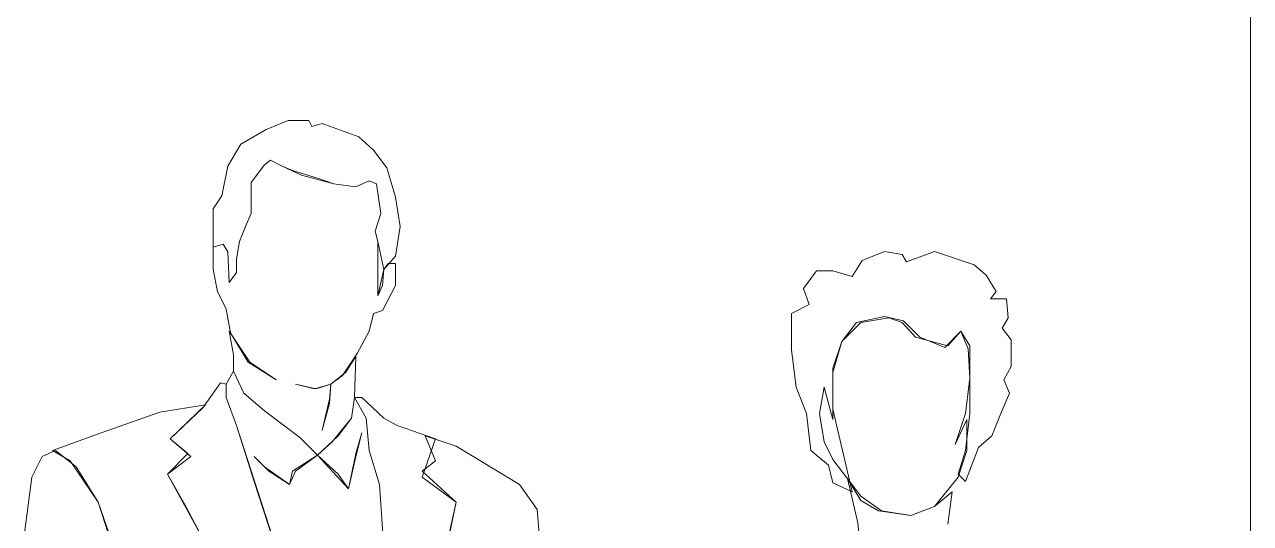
# Model space of a CAD drawing. Extents: x -2611510 to 1021013, y -44073 to 90887.
# Drawn here: x 820344 to 821346, y 51264 to 51671 of the extents above; entities that cross this region are included whole.
import ezdxf

# ---------------------------------------------------------------- set-up
doc = ezdxf.new("R2010")
doc.units = 0
doc.linetypes.add('CONTINOUS', pattern=[0])
doc.layers.add('PEOPLE', color=1, linetype='Continuous', lineweight=0)
doc.layers.add('文字', color=7, linetype='Continuous', lineweight=15)
doc.layers.add('PP-COM', color=7, linetype='Continuous')
doc.styles.get("Standard").update_dxf_attribs({"font": '', "width": 0.7})
doc.styles.get('Standard').set_extended_font_data('仿宋_GB2312')

# ---------------------------------------------------------------- blocks, each defined once
blk = doc.blocks.new('6')
at = {"layer": 'PEOPLE', "color": 155, "linetype": 'Continuous'}
for p, q in [((5291.8296, -3074.1269, -3.1795), (5291.8692, -3074.1111, -3.1795)), ((5291.8692, -3074.1111, -3.1795), (5291.9062, -3074.1111, -3.1795)), ((5291.9062, -3074.1111, -3.1795), (5291.9115, -3074.1216, -3.1795)), ((5291.9115, -3074.1216, -3.1795), (5291.93, -3074.1164, -3.1795)), ((5291.93, -3074.1164, -3.1795), (5291.996, -3074.1401, -3.1795)), ((5291.7847, -3074.1533, -3.1795), (5291.8296, -3074.1269, -3.1795)), ((5291.996, -3074.1401, -3.1795), (5292.0224, -3074.1639, -3.1795)), ((5291.761, -3074.1929, -3.1795), (5291.7847, -3074.1533, -3.1795)), ((5291.8375, -3074.1824, -3.1795), (5291.827, -3074.1903, -3.1795)), ((5291.8375, -3074.1824, -3.1795), (5291.827, -3074.1903, -3.1795)), ((5291.8587, -3074.1929, -3.1795), (5291.8375, -3074.1824, -3.1795)), ((5291.8587, -3074.1929, -3.1795), (5291.8375, -3074.1824, -3.1795)), ((5292.0224, -3074.1639, -3.1795), (5292.0461, -3074.1956, -3.1795)), ((5291.7504, -3074.2458, -3.1795), (5291.761, -3074.1929, -3.1795)), ((5291.827, -3074.1903, -3.1795), (5291.8032, -3074.222, -3.1795)), ((5291.827, -3074.1903, -3.1795), (5291.8032, -3074.222, -3.1795)), ((5291.893, -3074.2088, -3.1795), (5291.8587, -3074.1929, -3.1795)), ((5291.8771, -3074.2009, -3.1795), (5291.8587, -3074.1929, -3.1795)), ((5291.922, -3074.2141, -3.1795), (5291.8771, -3074.2009, -3.1795)), ((5292.0461, -3074.1956, -3.1795), (5292.062, -3074.2484, -3.1795)), ((5291.8032, -3074.222, -3.1795), (5291.8032, -3074.2458, -3.1795)), ((5291.8032, -3074.222, -3.1795), (5291.8032, -3074.2458, -3.1795)), ((5291.9511, -3074.2246, -3.1795), (5291.893, -3074.2088, -3.1795)), ((5291.9511, -3074.2246, -3.1795), (5291.922, -3074.2141, -3.1795)), ((5291.9907, -3074.2299, -3.1795), (5291.9511, -3074.2246, -3.1795)), ((5291.9907, -3074.2299, -3.1795), (5291.9511, -3074.2246, -3.1795)), ((5292.0145, -3074.2193, -3.1795), (5291.9907, -3074.2299, -3.1795)), ((5292.0145, -3074.2193, -3.1795), (5291.9907, -3074.2299, -3.1795)), ((5292.0277, -3074.2246, -3.1795), (5292.0145, -3074.2193, -3.1795)), ((5292.0277, -3074.2246, -3.1795), (5292.0145, -3074.2193, -3.1795)), ((5292.0356, -3074.2774, -3.1795), (5292.0277, -3074.2246, -3.1795)), ((5292.0356, -3074.2774, -3.1795), (5292.0277, -3074.2246, -3.1795)), ((5291.7346, -3074.2695, -3.1795), (5291.7504, -3074.2458, -3.1795)), ((5291.8032, -3074.2458, -3.1795), (5291.8032, -3074.2774, -3.1795)), ((5291.8032, -3074.2458, -3.1795), (5291.8032, -3074.2774, -3.1795)), ((5292.062, -3074.2484, -3.1795), (5292.0699, -3074.3012, -3.1795)), ((5291.7346, -3074.3382, -3.1795), (5291.7346, -3074.2695, -3.1795)), ((5291.8032, -3074.2774, -3.1795), (5291.7927, -3074.3012, -3.1795)), ((5291.8032, -3074.2774, -3.1795), (5291.7927, -3074.3012, -3.1795)), ((5292.025, -3074.3091, -3.1795), (5292.0356, -3074.2774, -3.1795)), ((5292.025, -3074.3091, -3.1795), (5292.0356, -3074.2774, -3.1795)), ((5291.7927, -3074.3012, -3.1795), (5291.7821, -3074.3276, -3.1795)), ((5291.7927, -3074.3012, -3.1795), (5291.7821, -3074.3276, -3.1795)), ((5292.0303, -3074.3276, -3.1795), (5292.025, -3074.3091, -3.1795)), ((5292.0303, -3074.3276, -3.1795), (5292.025, -3074.3091, -3.1795)), ((5292.0699, -3074.3012, -3.1795), (5292.062, -3074.354, -3.1795)), ((5291.753, -3074.3329, -3.1795), (5291.7346, -3074.3382, -3.1795)), ((5291.753, -3074.3329, -3.1795), (5291.7346, -3074.3382, -3.1795)), ((5291.7346, -3074.3382, -3.1795), (5291.7346, -3074.3778, -3.1795)), ((5291.761, -3074.3461, -3.1795), (5291.753, -3074.3329, -3.1795)), ((5291.761, -3074.3461, -3.1795), (5291.753, -3074.3329, -3.1795)), ((5291.7821, -3074.3276, -3.1795), (5291.7768, -3074.3593, -3.1795)), ((5291.7821, -3074.3276, -3.1795), (5291.7768, -3074.3593, -3.1795)), ((5292.0409, -3074.3778, -3.1795), (5292.0303, -3074.3276, -3.1795)), ((5292.0303, -3074.3725, -3.1795), (5292.0303, -3074.3276, -3.1795)), ((5291.7636, -3074.4015, -3.1795), (5291.761, -3074.3461, -3.1795)), ((5291.7636, -3074.4015, -3.1795), (5291.761, -3074.3461, -3.1795)), ((5291.7768, -3074.3593, -3.1795), (5291.7768, -3074.3831, -3.1795)), ((5291.7768, -3074.3593, -3.1795), (5291.7768, -3074.3831, -3.1795)), ((5292.062, -3074.354, -3.1795), (5292.0409, -3074.3778, -3.1795)), ((5291.7346, -3074.3778, -3.1795), (5291.7425, -3074.4174, -3.1795)), ((5292.0303, -3074.4253, -3.1795), (5292.0303, -3074.3725, -3.1795)), ((5292.0303, -3074.4253, -3.1795), (5292.0409, -3074.3778, -3.1795)), ((5292.0409, -3074.3778, -3.1795), (5292.0382, -3074.4068, -3.1795)), ((5292.0409, -3074.3778, -3.1795), (5292.0382, -3074.4068, -3.1795)), ((5292.0488, -3074.3672, -3.1795), (5292.0409, -3074.3778, -3.1795)), ((5292.062, -3074.3672, -3.1795), (5292.0488, -3074.3672, -3.1795)), ((5292.062, -3074.4068, -3.1795), (5292.062, -3074.3672, -3.1795)), ((5291.7768, -3074.3831, -3.1795), (5291.7636, -3074.4015, -3.1795)), ((5291.7768, -3074.3831, -3.1795), (5291.7636, -3074.4015, -3.1795)), ((5291.7636, -3074.4015, -3.1795), (5291.7636, -3074.4015, -3.1795)), ((5291.7425, -3074.4174, -3.1795), (5291.7583, -3074.4491, -3.1795)), ((5292.0382, -3074.4068, -3.1795), (5292.0303, -3074.4253, -3.1795)), ((5292.0382, -3074.4068, -3.1795), (5292.0303, -3074.4253, -3.1795)), ((5292.0382, -3074.4517, -3.1795), (5292.062, -3074.4068, -3.1795)), ((5291.7583, -3074.4491, -3.1795), (5291.7662, -3074.4913, -3.1795)), ((5292.0145, -3074.4887, -3.1795), (5292.0224, -3074.457, -3.1795)), ((5292.0224, -3074.457, -3.1795), (5292.0382, -3074.4517, -3.1795)), ((5291.8006, -3074.5441, -3.1795), (5291.7636, -3074.4887, -3.1795)), ((5291.7636, -3074.4887, -3.1795), (5291.7715, -3074.5309, -3.1795)), ((5291.7662, -3074.4913, -3.1795), (5291.7979, -3074.5441, -3.1795)), ((5291.9933, -3074.5283, -3.1795), (5292.0145, -3074.4887, -3.1795)), ((5291.7715, -3074.5309, -3.1795), (5291.7715, -3074.56, -3.1795)), ((5291.9669, -3074.5679, -3.1795), (5291.9933, -3074.5283, -3.1795)), ((5291.9907, -3074.5336, -3.1795), (5291.9722, -3074.5626, -3.1795)), ((5291.988, -3074.6075, -3.1795), (5291.9907, -3074.5336, -3.1795)), ((5291.7979, -3074.5441, -3.1795), (5291.8481, -3074.5758, -3.1795)), ((5291.8481, -3074.5758, -3.1795), (5291.8006, -3074.5441, -3.1795)), ((5291.7715, -3074.56, -3.1795), (5291.7583, -3074.5837, -3.1795)), ((5291.7715, -3074.56, -3.1795), (5291.79, -3074.5996, -3.1795)), ((5291.79, -3074.5996, -3.1795), (5291.7715, -3074.56, -3.1795)), ((5291.7715, -3074.56, -3.1795), (5291.7715, -3074.56, -3.1795)), ((5291.9722, -3074.5626, -3.1795), (5291.9458, -3074.5837, -3.1795)), ((5291.9458, -3074.5837, -3.1795), (5291.9669, -3074.5679, -3.1795)), ((5291.7478, -3074.5811, -3.1795), (5291.7161, -3074.626, -3.1795)), ((5291.7583, -3074.5837, -3.1795), (5291.7478, -3074.5811, -3.1795)), ((5291.7583, -3074.6075, -3.1795), (5291.7583, -3074.5837, -3.1795)), ((5291.7583, -3074.5837, -3.1795), (5291.7583, -3074.5837, -3.1795)), ((5291.7583, -3074.5837, -3.1795), (5291.7583, -3074.6075, -3.1795)), ((5291.79, -3074.5996, -3.1795), (5291.827, -3074.6313, -3.1795)), ((5291.827, -3074.6313, -3.1795), (5291.79, -3074.5996, -3.1795)), ((5291.9194, -3074.5917, -3.1795), (5291.8824, -3074.5837, -3.1795)), ((5291.8824, -3074.5837, -3.1795), (5291.9168, -3074.5917, -3.1795)), ((5291.9168, -3074.5917, -3.1795), (5291.9458, -3074.5837, -3.1795)), ((5291.9458, -3074.5837, -3.1795), (5291.9194, -3074.5917, -3.1795)), ((5291.9458, -3074.5837, -3.1795), (5291.9432, -3074.6181, -3.1795)), ((5291.9432, -3074.6101, -3.1795), (5291.9458, -3074.5837, -3.1795)), ((5291.7214, -3074.6207, -3.1795), (5291.6395, -3074.6339, -3.1795)), ((5291.658, -3074.6814, -3.1795), (5291.7214, -3074.6207, -3.1795)), ((5291.7768, -3074.6577, -3.1795), (5291.7583, -3074.6075, -3.1795)), ((5291.7583, -3074.6075, -3.1795), (5291.7768, -3074.6577, -3.1795)), ((5291.93, -3074.6656, -3.1795), (5291.9432, -3074.6101, -3.1795)), ((5291.9432, -3074.6181, -3.1795), (5291.93, -3074.6656, -3.1795)), ((5291.9828, -3074.6445, -3.1795), (5291.988, -3074.6075, -3.1795)), ((5291.988, -3074.6075, -3.1795), (5291.9828, -3074.6445, -3.1795)), ((5292.0013, -3074.6075, -3.1795), (5291.988, -3074.6075, -3.1795)), ((5291.988, -3074.6075, -3.1795), (5292.0092, -3074.6445, -3.1795)), ((5292.0092, -3074.6445, -3.1795), (5291.988, -3074.6075, -3.1795)), ((5292.0409, -3074.6445, -3.1795), (5292.0013, -3074.6075, -3.1795)), ((5291.6395, -3074.6339, -3.1795), (5291.5339, -3074.6709, -3.1795)), ((5291.7161, -3074.626, -3.1795), (5291.658, -3074.6814, -3.1795)), ((5291.827, -3074.6313, -3.1795), (5291.8903, -3074.6788, -3.1795)), ((5291.8903, -3074.6788, -3.1795), (5291.827, -3074.6313, -3.1795)), ((5291.9828, -3074.6445, -3.1795), (5291.959, -3074.6762, -3.1795)), ((5291.9722, -3074.6577, -3.1795), (5291.9828, -3074.6445, -3.1795)), ((5291.9828, -3074.6445, -3.1795), (5291.9828, -3074.6445, -3.1795)), ((5292.0092, -3074.6445, -3.1795), (5292.0145, -3074.7026, -3.1795)), ((5292.0145, -3074.7026, -3.1795), (5292.0092, -3074.6445, -3.1795)), ((5292.0646, -3074.6577, -3.1795), (5292.0409, -3074.6445, -3.1795)), ((5291.8639, -3074.927, -3.1795), (5291.7768, -3074.6577, -3.1795)), ((5291.7768, -3074.6577, -3.1795), (5291.8085, -3074.758, -3.1795)), ((5291.9484, -3074.6867, -3.1795), (5291.9722, -3074.6577, -3.1795)), ((5292.1333, -3074.6814, -3.1795), (5292.0646, -3074.6577, -3.1795)), ((5291.5339, -3074.6709, -3.1795), (5291.4467, -3074.7026, -3.1795)), ((5291.658, -3074.6814, -3.1795), (5291.6949, -3074.7131, -3.1795)), ((5291.6897, -3074.7079, -3.1795), (5291.658, -3074.6814, -3.1795)), ((5291.8903, -3074.6788, -3.1795), (5291.922, -3074.7105, -3.1795)), ((5291.922, -3074.7105, -3.1795), (5291.8903, -3074.6788, -3.1795)), ((5291.959, -3074.6762, -3.1795), (5291.922, -3074.7105, -3.1795)), ((5291.922, -3074.7105, -3.1795), (5291.9484, -3074.6867, -3.1795)), ((5291.9907, -3074.7131, -3.1795), (5292.0013, -3074.6709, -3.1795)), ((5292.0013, -3074.6709, -3.1795), (5291.9907, -3074.7079, -3.1795)), ((5292.1095, -3074.7501, -3.1795), (5292.1333, -3074.6814, -3.1795)), ((5292.1703, -3074.6946, -3.1795), (5292.1148, -3074.6762, -3.1795)), ((5292.1148, -3074.6762, -3.1795), (5292.1333, -3074.7211, -3.1795)), ((5291.452, -3074.7026, -3.1795), (5291.4283, -3074.7131, -3.1795)), ((5291.4467, -3074.7026, -3.1795), (5291.4784, -3074.7211, -3.1795)), ((5291.489, -3074.7316, -3.1795), (5291.452, -3074.7026, -3.1795)), ((5291.6527, -3074.7448, -3.1795), (5291.6897, -3074.7079, -3.1795)), ((5291.8771, -3074.7395, -3.1795), (5291.922, -3074.7105, -3.1795)), ((5291.922, -3074.7105, -3.1795), (5291.8824, -3074.7395, -3.1795)), ((5291.922, -3074.7105, -3.1795), (5291.959, -3074.7448, -3.1795)), ((5291.9775, -3074.7712, -3.1795), (5291.922, -3074.7105, -3.1795)), ((5291.9907, -3074.7079, -3.1795), (5291.9775, -3074.7712, -3.1795)), ((5292.0145, -3074.7026, -3.1795), (5292.0329, -3074.7633, -3.1795)), ((5292.0329, -3074.7633, -3.1795), (5292.0145, -3074.7026, -3.1795)), ((5292.2838, -3074.7633, -3.1795), (5292.1703, -3074.6946, -3.1795)), ((5291.4283, -3074.7131, -3.1795), (5291.4098, -3074.7501, -3.1795)), ((5291.4784, -3074.7211, -3.1795), (5291.5286, -3074.795, -3.1795)), ((5291.5286, -3074.795, -3.1795), (5291.489, -3074.7316, -3.1795)), ((5291.6949, -3074.7131, -3.1795), (5291.6527, -3074.7448, -3.1795)), ((5291.827, -3074.7316, -3.1795), (5291.8085, -3074.7131, -3.1795)), ((5291.8085, -3074.7131, -3.1795), (5291.8349, -3074.7395, -3.1795)), ((5291.8719, -3074.7633, -3.1795), (5291.827, -3074.7316, -3.1795)), ((5291.9775, -3074.7712, -3.1795), (5291.9907, -3074.7131, -3.1795)), ((5292.1333, -3074.7211, -3.1795), (5292.1095, -3074.7395, -3.1795)), ((5291.4098, -3074.7501, -3.1795), (5291.3966, -3074.8504, -3.1795)), ((5291.6527, -3074.7448, -3.1795), (5291.7082, -3074.8452, -3.1795)), ((5291.6844, -3074.8003, -3.1795), (5291.6527, -3074.7448, -3.1795)), ((5291.8349, -3074.7395, -3.1795), (5291.8719, -3074.7633, -3.1795)), ((5291.8824, -3074.7395, -3.1795), (5291.8719, -3074.7633, -3.1795)), ((5291.8719, -3074.7633, -3.1795), (5291.8771, -3074.7395, -3.1795)), ((5291.959, -3074.7448, -3.1795), (5291.9775, -3074.7712, -3.1795)), ((5292.1095, -3074.7395, -3.1795), (5292.1703, -3074.795, -3.1795)), ((5292.1703, -3074.795, -3.1795), (5292.1095, -3074.7501, -3.1795)), ((5291.8085, -3074.758, -3.1795), (5291.8639, -3074.927, -3.1795)), ((5292.0329, -3074.7633, -3.1795), (5292.0409, -3074.8768, -3.1795)), ((5292.0409, -3074.8768, -3.1795), (5292.0329, -3074.7633, -3.1795)), ((5292.3155, -3074.8082, -3.1795), (5292.2838, -3074.7633, -3.1795)), ((5291.5524, -3074.8689, -3.1795), (5291.5286, -3074.795, -3.1795)), ((5291.5286, -3074.795, -3.1795), (5291.5656, -3074.9006, -3.1795)), ((5292.1016, -3075.1013, -3.1795), (5292.1703, -3074.795, -3.1795)), ((5292.1703, -3074.795, -3.1795), (5292.1148, -3075.0643, -3.1795)), ((5291.7451, -3074.9138, -3.1795), (5291.6844, -3074.8003, -3.1795)), ((5292.326, -3074.927, -3.1795), (5292.3155, -3074.8082, -3.1795))]:
    blk.add_line(p, q, dxfattribs=at)
at = {"layer": 'PEOPLE', "linetype": 'Continuous'}
for p, q in [((5292.8986, -3074.3618, -3.1795), (5292.9382, -3074.3459, -3.1795)), ((5292.9382, -3074.3459, -3.1795), (5292.9699, -3074.3512, -3.1795)), ((5292.9699, -3074.3512, -3.1795), (5292.9778, -3074.3644, -3.1795)), ((5292.9778, -3074.3644, -3.1795), (5293.028, -3074.3459, -3.1795)), ((5293.028, -3074.3459, -3.1795), (5293.0993, -3074.3697, -3.1795)), ((5292.793, -3074.4119, -3.1795), (5292.8168, -3074.3803, -3.1795)), ((5292.8168, -3074.3803, -3.1795), (5292.8458, -3074.3803, -3.1795)), ((5292.8458, -3074.3803, -3.1795), (5292.8802, -3074.3908, -3.1795)), ((5292.8802, -3074.3908, -3.1795), (5292.8986, -3074.3618, -3.1795)), ((5293.0993, -3074.3697, -3.1795), (5293.1204, -3074.3882, -3.1795)), ((5293.1204, -3074.3882, -3.1795), (5293.1389, -3074.4172, -3.1795)), ((5292.8036, -3074.441, -3.1795), (5292.793, -3074.4119, -3.1795)), ((5293.1389, -3074.4172, -3.1795), (5293.1283, -3074.4304, -3.1795)), ((5292.7719, -3074.4568, -3.1795), (5292.8036, -3074.441, -3.1795)), ((5293.1283, -3074.4304, -3.1795), (5293.1574, -3074.4304, -3.1795)), ((5293.1574, -3074.4304, -3.1795), (5293.16, -3074.4647, -3.1795)), ((5292.7719, -3074.5228, -3.1795), (5292.7719, -3074.4568, -3.1795)), ((5292.9382, -3074.4621, -3.1795), (5292.8881, -3074.4727, -3.1795)), ((5292.9462, -3074.4647, -3.1795), (5292.896, -3074.4727, -3.1795)), ((5292.9726, -3074.47, -3.1795), (5292.9382, -3074.4621, -3.1795)), ((5292.9699, -3074.4727, -3.1795), (5292.9462, -3074.4647, -3.1795)), ((5293.0016, -3074.4991, -3.1795), (5292.9726, -3074.47, -3.1795)), ((5293.16, -3074.4647, -3.1795), (5293.1494, -3074.4832, -3.1795)), ((5292.8881, -3074.4727, -3.1795), (5292.8617, -3074.507, -3.1795)), ((5292.896, -3074.4727, -3.1795), (5292.8617, -3074.507, -3.1795)), ((5292.8881, -3074.4727, -3.1795), (5292.8881, -3074.4727, -3.1795)), ((5292.9937, -3074.4991, -3.1795), (5292.9699, -3074.4727, -3.1795)), ((5293.0755, -3074.4885, -3.1795), (5293.0465, -3074.5175, -3.1795)), ((5293.0755, -3074.4885, -3.1795), (5293.0518, -3074.5149, -3.1795)), ((5293.0887, -3074.5202, -3.1795), (5293.0755, -3074.4885, -3.1795)), ((5293.0914, -3074.5149, -3.1795), (5293.0755, -3074.4885, -3.1795)), ((5293.1494, -3074.4832, -3.1795), (5293.1653, -3074.5043, -3.1795)), ((5292.8617, -3074.507, -3.1795), (5292.8458, -3074.5624, -3.1795)), ((5292.8617, -3074.507, -3.1795), (5292.8458, -3074.5545, -3.1795)), ((5293.0518, -3074.5149, -3.1795), (5292.9937, -3074.4991, -3.1795)), ((5293.0465, -3074.5175, -3.1795), (5293.0016, -3074.4991, -3.1795)), ((5293.1653, -3074.5043, -3.1795), (5293.1653, -3074.5518, -3.1795)), ((5292.7798, -3074.5888, -3.1795), (5292.7719, -3074.5228, -3.1795)), ((5293.0914, -3074.573, -3.1795), (5293.0887, -3074.5202, -3.1795)), ((5293.0914, -3074.5624, -3.1795), (5293.0914, -3074.5149, -3.1795)), ((5292.8458, -3074.5545, -3.1795), (5292.8458, -3074.6284, -3.1795)), ((5293.1653, -3074.5518, -3.1795), (5293.1521, -3074.5756, -3.1795)), ((5292.8458, -3074.5624, -3.1795), (5292.8458, -3074.6469, -3.1795)), ((5293.0834, -3074.6363, -3.1795), (5293.0914, -3074.573, -3.1795)), ((5293.0914, -3074.6363, -3.1795), (5293.0914, -3074.5624, -3.1795)), ((5293.1521, -3074.5756, -3.1795), (5293.1627, -3074.5994, -3.1795)), ((5292.7983, -3074.6363, -3.1795), (5292.7798, -3074.5888, -3.1795)), ((5292.83, -3074.5888, -3.1795), (5292.8221, -3074.6363, -3.1795)), ((5292.8458, -3074.6469, -3.1795), (5292.83, -3074.5888, -3.1795)), ((5293.1627, -3074.5994, -3.1795), (5293.1468, -3074.6363, -3.1795)), ((5292.8062, -3074.7023, -3.1795), (5292.7983, -3074.6363, -3.1795)), ((5292.8221, -3074.6363, -3.1795), (5292.83, -3074.6865, -3.1795)), ((5292.8458, -3074.6284, -3.1795), (5292.8802, -3074.7763, -3.1795)), ((5293.065, -3074.6918, -3.1795), (5293.0834, -3074.6363, -3.1795)), ((5293.0834, -3074.7023, -3.1795), (5293.0914, -3074.6363, -3.1795)), ((5293.1468, -3074.6363, -3.1795), (5293.131, -3074.6759, -3.1795)), ((5293.0861, -3074.6469, -3.1795), (5293.065, -3074.6918, -3.1795)), ((5293.0861, -3074.7023, -3.1795), (5293.0861, -3074.6469, -3.1795)), ((5292.83, -3074.6865, -3.1795), (5292.8458, -3074.7182, -3.1795)), ((5293.131, -3074.6759, -3.1795), (5293.1072, -3074.6971, -3.1795)), ((5292.8379, -3074.7287, -3.1795), (5292.8062, -3074.7023, -3.1795)), ((5293.0702, -3074.7499, -3.1795), (5293.0861, -3074.7023, -3.1795)), ((5293.0702, -3074.7446, -3.1795), (5293.0834, -3074.7023, -3.1795)), ((5293.1072, -3074.6971, -3.1795), (5293.0834, -3074.7578, -3.1795)), ((5292.8458, -3074.7604, -3.1795), (5292.8379, -3074.7287, -3.1795)), ((5292.8458, -3074.7182, -3.1795), (5292.896, -3074.7842, -3.1795)), ((5292.8907, -3074.8317, -3.1795), (5292.8722, -3074.7525, -3.1795)), ((5292.8722, -3074.7525, -3.1795), (5292.896, -3074.7921, -3.1795)), ((5293.028, -3074.8027, -3.1795), (5293.0702, -3074.7499, -3.1795)), ((5293.0834, -3074.7578, -3.1795), (5293.0702, -3074.7446, -3.1795)), ((5292.8802, -3074.7763, -3.1795), (5292.8458, -3074.7604, -3.1795)), ((5292.8802, -3074.7763, -3.1795), (5292.8802, -3074.7763, -3.1795)), ((5293.028, -3074.8027, -3.1795), (5293.0597, -3074.7763, -3.1795)), ((5293.0597, -3074.7763, -3.1795), (5293.0518, -3074.8343, -3.1795)), ((5293.0597, -3074.7763, -3.1795), (5293.0597, -3074.7763, -3.1795)), ((5292.896, -3074.7842, -3.1795), (5292.933, -3074.8106, -3.1795)), ((5292.896, -3074.7921, -3.1795), (5292.9277, -3074.8106, -3.1795)), ((5292.9277, -3074.8106, -3.1795), (5292.9858, -3074.8185, -3.1795)), ((5292.933, -3074.8106, -3.1795), (5292.9858, -3074.8185, -3.1795)), ((5292.9858, -3074.8185, -3.1795), (5293.028, -3074.8027, -3.1795)), ((5292.9858, -3074.8185, -3.1795), (5293.028, -3074.8027, -3.1795)), ((5292.896, -3074.8845, -3.1795), (5292.8907, -3074.8317, -3.1795))]:
    blk.add_line(p, q, dxfattribs=at)
at = {"layer": 'PEOPLE', "text_generation_flag": 4, "width": 0.8, "flags": 9}
for tag in ['XSIZE', 'YSIZE']:
    blk.add_attdef(tag, (5292.9858, -3077.6143, -3.1795), '', height=0.000864, rotation=180, dxfattribs=at)
at = {"layer": 'PEOPLE', "color": 155, "linetype": 'Continuous', "text_generation_flag": 4, "width": 0.8, "flags": 9}
for tag in ['YSIZE', 'XSIZE']:
    blk.add_attdef(tag, (5291.8877, -3077.6204, -3.1795), '', height=0.000864, rotation=180, dxfattribs=at)

msp = doc.modelspace()

# ---------------------------------------------------------------- linework, layer by layer
at = {"layer": '文字'}
msp.add_line((821345.7, 49902.2), (821345.7, 54920.2), dxfattribs=at)

# ---------------------------------------------------------------- block references
at = {"layer": 'PP-COM', "color": 7, "linetype": 'CONTINOUS', "xscale": 455.625, "yscale": 455.625, "zscale": 455.625}
msp.add_blockref('6', (-1590548.3, 1452234.6, 1448.6), dxfattribs=at)

doc.saveas('drawing.dxf')
